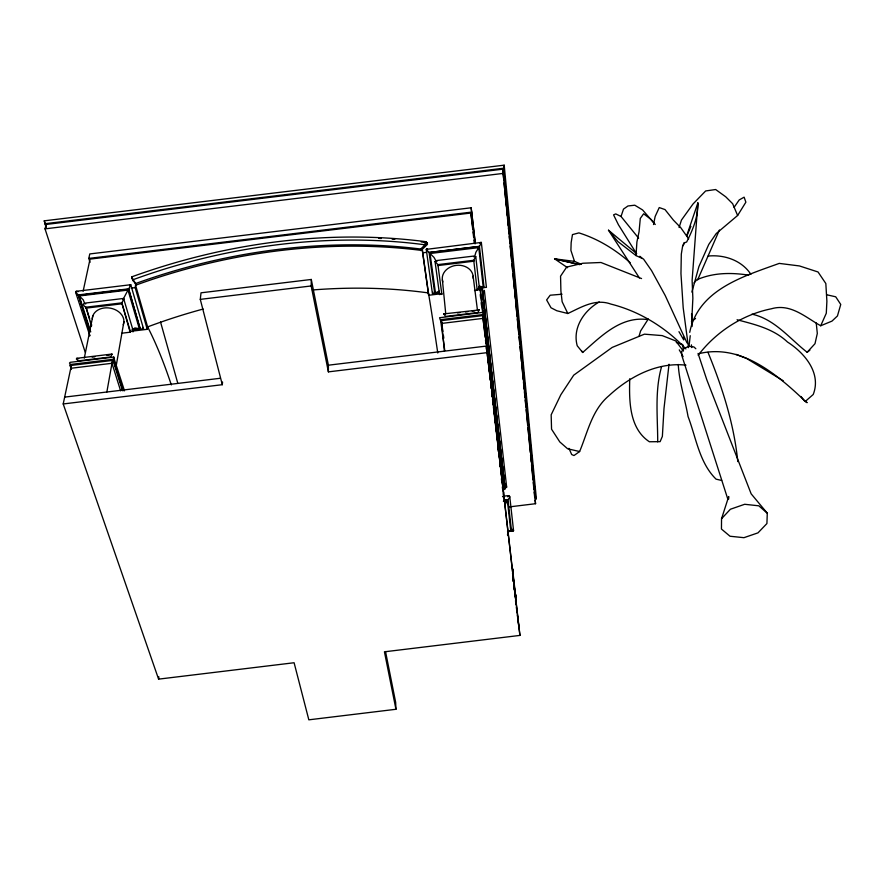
<?xml version="1.0" encoding="UTF-8"?>
<svg xmlns="http://www.w3.org/2000/svg" width="885" height="885" viewBox="0 0 885 885"><rect width="100%" height="100%" fill="white"/><g stroke="black" fill="none" stroke-linecap="round" stroke-linejoin="round"><path stroke-width="1.33" d="M395.949 709.283L384.433 651.814L519.949 635.408L487.491 352.606L328.39 371.866L328.39 365.195L311.288 279.461L201.017 292.813L200.287 299.373L222.312 384.698L63.211 403.958L158.592 679.138L294.097 662.743L308.832 719.826L395.949 709.283L395.65 702.292L385.517 651.504M89.883 335.802L75.623 292.249L76.165 291.32L130.67 284.727L128.602 289.318L140.306 329.209L132.075 330.205M692.081 326.532L691.561 313.71M728.665 499.107L728.698 496.54L721.54 518.732L721.452 529.042L730.025 536.244L743.942 537.682L757.991 532.858L766.919 523.544L767.284 513.2L751.155 493.83L706.85 379.908L698.055 353.425M328.39 371.866L311.188 285.955L311.288 279.461M686.793 235.377L697.889 202.897C698.199 216.703 692.789 229.945 686.649 242.003L684.78 242.678L682.6 246.229L681.306 254.139L680.963 273.631L683.198 307.792L688.508 347.65M629.744 378.758C629.124 400.595 629.047 428.329 649.38 441.759L660.11 441.648L662.367 436.416L663.993 408.538L669.016 364.255M502.503 496.695C507.26 495.18 512.526 495.014 507.979 499.715L504.096 500.18M89.551 335.703L89.706 334.95M481.451 242.7L479.438 246.395L429.092 252.479L426.26 249.382L481.329 242.424L486.429 287.382L479.913 287.636M473.94 256.927L475.754 256.573L473.729 260.267L437.887 264.615L435.044 261.495L436.913 261.407M687.003 342.926L665.221 295.546L651.559 270.611L643.483 259.006L636.005 255.588L636.912 241.981L639.058 231.759L640.297 218.429L643.627 213.794L650.984 219.391L655.254 224.502M509.738 496.43L513.554 530.668L513.034 531.365L511.497 530.934L507.514 531.918M474.504 290.534L477.225 290.203L473.729 260.267L473.851 261.208L437.975 265.555L437.887 264.615L441.869 294.484L441.781 293.532L439.602 294.628L439.712 293.322M222.312 384.698L222.555 381.999M697.889 202.897L692.114 280.368L692.866 298.334L691.605 323.788M438.86 293.079L434.701 293.112L432.809 294.318L432.986 292.271M158.592 679.138L158.857 676.771M689.017 346.3L690.234 335.703M475.754 256.573L479.548 289.495L478.907 290.014L477.103 289.251L477.225 290.203M133.69 330.957L147.242 329.32L147.618 326.897L135.571 285.235A445.42 303.223 -15.5 0 1 422.444 250.521L428.44 292.924A411.613 11.936 83.4 0 1 437.765 352.993M140.306 329.209L128.69 288.831L78.345 294.926L75.623 292.249M121.975 333.191L130.128 332.207L130.294 331.222L121.82 302.858L123.944 298.842L122.816 299.418M147.242 329.32L135.173 287.614L135.571 285.235M116.3 365.206L123.922 321.642M130.128 332.207L121.82 302.858L85.978 307.195C83.422 306.686 81.995 302.106 85.79 303.898M106.853 392L112.373 361.146M504.184 165.174L536.277 497.724L535.746 499.549L503.631 168.227L504.184 165.174L44.25 220.83L45.777 226.35M84.285 358.137L92.87 315.757M653.517 224.558L655.154 216.471L659.248 207.566L665.011 209.579L673.441 220.166L680.797 227.722L688.674 238.906M91.509 326.189L85.978 307.195L89.662 318.777M70.369 364.476L70.147 365.56A6.007 3.551 36.3 0 1 70.789 368.293L111.986 363.292A5.918 1.527 -60.6 0 1 113.037 360.361L113.988 357.053L70.192 362.319L69.506 363.06L70.369 364.476L113.214 359.299L123.059 390.816M63.211 403.958L71.22 366.124M691.904 292.116L698.896 266.628L708.774 244.415L716.219 233.552L737.625 215.486L745.878 202.189L744.119 197.167L739.218 199.933L734.085 207.344M83.113 291.309L90.038 259.117L470.853 213.031L474.924 243.784M90.027 262.38L88.81 258.42L89.783 253.94L471.163 207.787L475.345 243.596M89.728 331.333L78.345 294.926L89.828 330.846M661.615 366.556C654.601 391.081 657.71 416.747 657.71 441.858M85.203 352.219L45.024 228.861L46.186 224.436L502.724 169.19L535.558 503.709L509.561 506.862M139.321 328.678L134.94 327.937L132.772 329.364L123.579 298.444L127.982 290.07L139.321 328.678L132.496 329.508M639.058 336.2L640.596 330.968L648.274 319.031M679.083 227.534L681.45 220.077L693.021 203.981L705.655 190.95L715.666 189.523L725.722 196.791L732.647 203.705L737.625 215.486M689.736 332.351C698.132 289.583 743.654 276.297 779.242 263.398L799.443 265.942L818.039 271.983L825.827 283.521L826.889 301.276L826.291 313.257L820.705 325.757C805.394 317.228 790.548 303.146 771.366 308.788C742.46 314.573 715.954 331.897 698.177 355.261M638.616 238.153L621.027 216.471L623.505 209.103L627.963 205.973L634.788 205.209L642.576 209.933L653.75 222.777M478.519 287.16L479.758 286.209L483.221 287.061L478.763 247.623L430.044 253.519L435.453 292.835L439.546 292.349M568.944 448.341L571.688 454.536L573.978 455.543L579.62 451.538C587.751 432.079 591.988 409.821 609.068 395.595C629.567 376.59 657.334 361.932 685.964 365.162M682.6 246.229L684.16 242.501M686.76 236.273L690.908 226.317M697.612 279.948L719.417 229.989M504.859 504.859L507.393 500.81L503.399 501.286M515.49 597.972A5.067 2.611 50 0 1 515.844 597.519L512.78 571.013L513.333 569.32L512.503 568.834M132.96 279.748A445.443 301.619 -15.4 0 1 425.077 244.813A2.002 0.686 -83.6 0 1 425.53 242.036A2.002 0.686 -83.6 0 1 426.437 242.545L425.077 244.802L425.309 246.439M478.763 247.623L475.865 252.28L474.836 255.942L435.807 260.655L433.971 257.347L430.044 253.519M507.536 535.06L507.614 534.042M425.895 241.693C326.864 228.961 225.299 242.966 131.688 276.883L133.414 281.341M694.05 282.923L696.727 279.826C713.277 272.536 731.231 272.425 748.765 275.169M751.973 314.164C774.873 319.186 789.52 338.568 807.142 352.263L814.996 343.701L817.309 333.446L816.236 323.003M721.54 518.732L730.39 509.251L744.672 504.284L758.799 505.811L767.284 513.2M420.707 249.028L427.256 242.7L427.488 244.337L420.939 250.665L420.707 249.028A446.814 303.931 -15.5 0 0 135.682 283.532L131.799 277.779M129.664 285.435L130.67 284.727M111.3 354.487L112.074 354.155L110.592 356.976L78.278 360.881L76.376 359.011L76.763 358.314L111.986 354.055M699.172 353.602C741.199 343.48 777.163 374.565 805.383 401.347L813.226 394.478C821.612 373.005 804.553 352.971 787.473 342.008C773.401 328.744 755.115 324.552 737.072 319.75M599.211 301.962C584.011 310.591 572.307 327.881 577.219 345.769L582.684 352.473C600.771 336.61 620.153 316.476 646.559 319.441M507.592 496.75L509.03 495.91M443.783 313.898L445.564 316.432L477.878 312.527L479.283 309.938L443.783 313.898L445.365 314.385M691.428 321.642L695.555 318.445M479.637 243.087L481.064 242.324M435.453 292.835L439.292 291.22M807.142 352.263L809.864 350.228M478.022 310.115L479.017 309.639M507.514 531L510.811 531.022L507.393 500.81M820.705 325.757L831.977 321.111L837.442 315.956L840.75 304.451L835.717 296.796L826.701 294.771M562.063 294.218L550.193 295.214L546.631 299.949L551.023 307.781L556.809 310.746L567.838 313.511C581.356 307.239 595.251 298.367 610.871 304.075C639.501 311.255 665.763 327.461 685.897 348.933M44.925 223.728L503.631 168.227M45.024 228.861L503.432 173.383M88.81 258.42L471.738 212.09M131.124 288.112L135.173 287.614M440.841 293.787L428.639 295.269L422.643 252.833L426.692 252.347M78.245 295.413L128.602 289.318M90.735 331.886L79.263 295.966L127.982 290.07M123.579 298.444L84.551 303.168L83.223 299.794L79.263 295.966M85.779 308.168L121.654 303.832M200.287 299.373L311.188 285.955M479.128 287.559L483.221 287.061M136.268 329.22L143.547 328.877L130.792 284.848M436.073 292.946L438.816 292.614M478.608 288.267L484.084 287.614L479.438 246.395L429.092 252.479L434.745 293.577M92.162 357.131L94.85 356.799M106.941 355.339L109.629 355.018M457.456 312.925L460.145 312.593M465.521 311.94L468.209 311.62M472.236 311.133L474.924 310.812M444.757 350.482L440.542 319.684L483.387 314.496L483.52 315.536L440.641 320.724L439.568 317.737L483.564 312.294L487.369 349.155A5.764 2.5 45.3 0 0 486.706 350.67L486.319 347.551M440.63 320.724A5.885 2.6 44.1 0 1 441.814 323.401L483.011 318.39A5.885 2.555 -58.2 0 1 483.531 315.525M64.66 397.111L220.177 378.293M328.39 365.195L486.639 346.046L519.064 628.505M503.189 487.613L504.926 487.403L505.18 488.785L503.432 488.996L503.189 487.613A418.948 3.861 83 0 1 487.004 349.011M503.266 488.077L505.003 487.867A1.748 0.62 -6.7 0 0 506.651 487.038L484.36 290.357M504.162 500.678L507.979 499.715L511.563 531.431M508.112 531.343L510.811 531.022M76.763 358.314L78.721 358.757M76.165 291.32L78.179 291.663M426.559 248.917L427.51 249.039M567.55 267.724L554.574 258.818L574.509 261.385L581.423 264.338M708.122 256.064C724.306 254.426 741.752 260.367 750.889 274.328M423.705 242.302L427.256 242.7M558.468 259.792L579.719 264.659M579.62 451.538L567.595 448.761L559.796 441.925L551.554 429.192L551.167 414.811L560.858 394.71L573.712 375.174L612.199 347.418L644.424 334.165L662.201 335.603L675.72 340.924L682.977 350.548M554.574 258.818L578.414 264.338M721.629 480.455L716.076 479.161C699.283 462.689 696.119 437.666 688.043 416.492C685.012 399.102 679.226 382.143 678.253 364.454M676.339 342.462L682.479 344.564M641.559 278.565L600.948 262.491L582.916 263.243L566.677 267.071L560.559 276.164L560.902 291.032L562.141 301.752L567.838 313.511M736.143 354.398L746.641 358.502L783.225 380.76M130.294 331.222L133.358 331.687L132.241 329.286M621.027 216.471L615.75 213.905L613.57 214.878L618.449 224.79L636.204 253.154M805.383 401.347L807.131 402.675L804.233 400.639L800.936 396.458M630.175 262.668C615.186 249.448 598.094 238.895 578.912 232.888L572.462 234.602L571.157 242.623L570.902 250.366L574.509 261.385M636.005 255.588L617.907 241.572L608.482 230.211L639.39 277.912M131.688 276.883L132.949 279.737M608.482 230.211L636.691 253.663M639.833 256.263L641.924 258M695.831 348.734L693.895 346.942L689.205 346.345L684.536 348.07L681.682 351.467L681.727 355.217L727.802 499.074M515.413 594.211L516.342 595.716L515.833 597.497M487.248 346.312L488.022 347.628L487.369 349.155M512.758 529.252L513.554 530.668M142.85 327.373L143.503 328.446M124.508 390.838L113.601 357.153M479.106 288.565L479.548 289.495M678.961 331.676L683.751 339.928L683.629 337.296M679.26 349.874L683.098 356.633M582.042 351.256L582.684 352.473M71.464 369.488L70.147 365.56L113.026 360.372L122.462 390.584M44.25 220.83L46.374 227.39M707.978 352.319C722.304 387.199 733.997 423.904 737.802 461.594M90.48 321.344L91.708 325.204M111.986 363.292L120.648 390.893M131.599 277.857L136.135 285.125L135.671 283.521M160.539 322.018L177.763 383.15M535.027 500.213L535.558 503.709M482.259 289.03A416.16 4.425 83 0 0 504.826 486.639L505.003 487.867A411.392 4.381 83 0 1 482.236 288.233M426.26 249.382L432.466 293.909M441.792 323.379L442.887 331.433M443.44 335.459L443.805 338.147M435.044 261.495L439.502 294.34M482.745 316.321L487.491 352.606M487.248 354.675L487.602 357.341M488.122 361.334L488.642 365.317M488.985 367.983L490.378 378.614M503.288 487.812L503.598 490.157L503.123 486.042M503.576 493.034L503.255 490.567A411.613 3.673 83 0 1 498.664 451.859M503.189 493.664L503.543 496.352M512.78 571.013L512.924 572.108A5.133 2.677 -62.9 0 0 512.526 573.856M513.366 581.533L512.857 577.562L513.3 581.677M513.709 584.188L516.254 604.068M515.501 600.616L516.01 604.599M516.342 607.254L517.028 612.564M517.36 615.219L519.949 635.408M473.121 276.109L477.402 309.816M691.395 344.851L691.738 347.573M682.678 344.475L683.452 351.024M504.926 487.403L502.448 466.506A419.202 4.469 83 0 1 482.259 289.041M481.307 295.645L481.628 298.378M482.093 302.493L482.402 305.236M483.033 310.712L483.354 313.445M502.337 479.194L502.647 481.938M471.163 207.787L475.234 243.353M470.853 213.031L472.723 229.281M473.033 231.992L473.652 237.412M473.962 240.123L474.283 242.822M480.234 294.594L480.544 297.316M481.174 302.781L481.484 305.513M483.011 318.39L485.179 337.229M485.489 339.928L485.953 343.966M486.263 346.654L486.728 350.692M497.978 448.795L498.288 451.527M499.704 463.784L500.014 466.506M501.419 478.752L501.74 481.473M502.359 486.916L502.669 489.637M513.765 585.748L514.24 589.808M514.705 593.868L515.015 596.578M442.367 279.826L445.73 313.644M502.724 169.19L503.797 180.186M504.063 182.941L504.605 188.428M504.87 191.182L505.534 198.052M505.8 200.806L506.342 206.305M506.607 209.048L507.282 215.918M507.548 218.672L508.211 225.542M508.477 228.286L509.019 233.784M509.284 236.538L509.959 243.408M510.225 246.163L511.696 261.274M511.961 264.029L512.636 270.898M512.902 273.642L514.373 288.764M514.639 291.508L515.313 298.389M515.579 301.132L517.05 316.255M517.316 318.998L518.787 334.121M519.053 336.864L519.727 343.745M519.993 346.489L520.524 351.987M520.8 354.741L521.464 361.611M521.73 364.354L523.201 379.477M523.477 382.22L524.141 389.101M524.407 391.845L524.949 397.343M525.214 400.086L525.878 406.967M526.155 409.711L527.626 424.833M527.891 427.577L528.555 434.447M528.832 437.201L530.303 452.323M530.569 455.067L531.232 461.937M531.509 464.691L532.98 479.803M533.246 482.557L533.909 489.427M534.186 492.182L534.717 497.669M441.593 321.299L444.436 351.146M428.639 295.269L428.44 292.924A433.683 304.894 -16.1 0 0 312.361 289.981M422.444 250.521L422.643 252.833M482.867 312.228A418.948 3.861 83 0 1 480.345 289.284M505.18 488.797A412.709 4.403 83 0 1 482.413 288.61M504.826 486.628A1.748 0.62 -6.7 0 1 506.651 487.038M378.691 238.386A450.498 305.181 -15.4 0 1 381.38 238.507M392.121 239.138A450.498 305.181 -15.4 0 1 394.798 239.326M421.205 241.904A450.498 305.181 -15.4 0 1 426.415 242.578M498.509 450.553A411.613 3.673 83 0 1 496.994 437.588M496.684 435.033A411.613 3.673 83 0 1 494.195 413.682M494.04 412.355A411.613 3.673 83 0 1 493.421 407.067M493.122 404.445A411.613 3.673 83 0 1 492.514 399.224M492.215 396.635A411.613 3.673 83 0 1 491.595 391.303M491.275 388.559A411.613 3.673 83 0 1 490.644 383.105M490.334 380.406A411.613 3.673 83 0 1 489.87 376.379M489.571 373.724A411.613 3.673 83 0 1 488.962 368.448M488.664 365.837A411.613 3.673 83 0 1 488.077 360.66M487.768 357.994A411.613 3.673 83 0 1 486.684 348.436M482.712 313.002A411.613 3.673 83 0 1 480.112 289.141M171.325 384.92A412.023 97.118 85.8 0 0 147.618 326.897A433.683 304.894 -16.1 0 1 203.163 309.042M442.887 281.972A15.487 12.6 -6.4 0 1 456.162 265.378A15.487 12.6 -6.4 0 1 473.143 278.31M92.261 318.899A15.93 12.257 9.9 0 1 110.481 308.179A15.93 12.257 9.9 0 1 123.269 324.773"/></g></svg>
